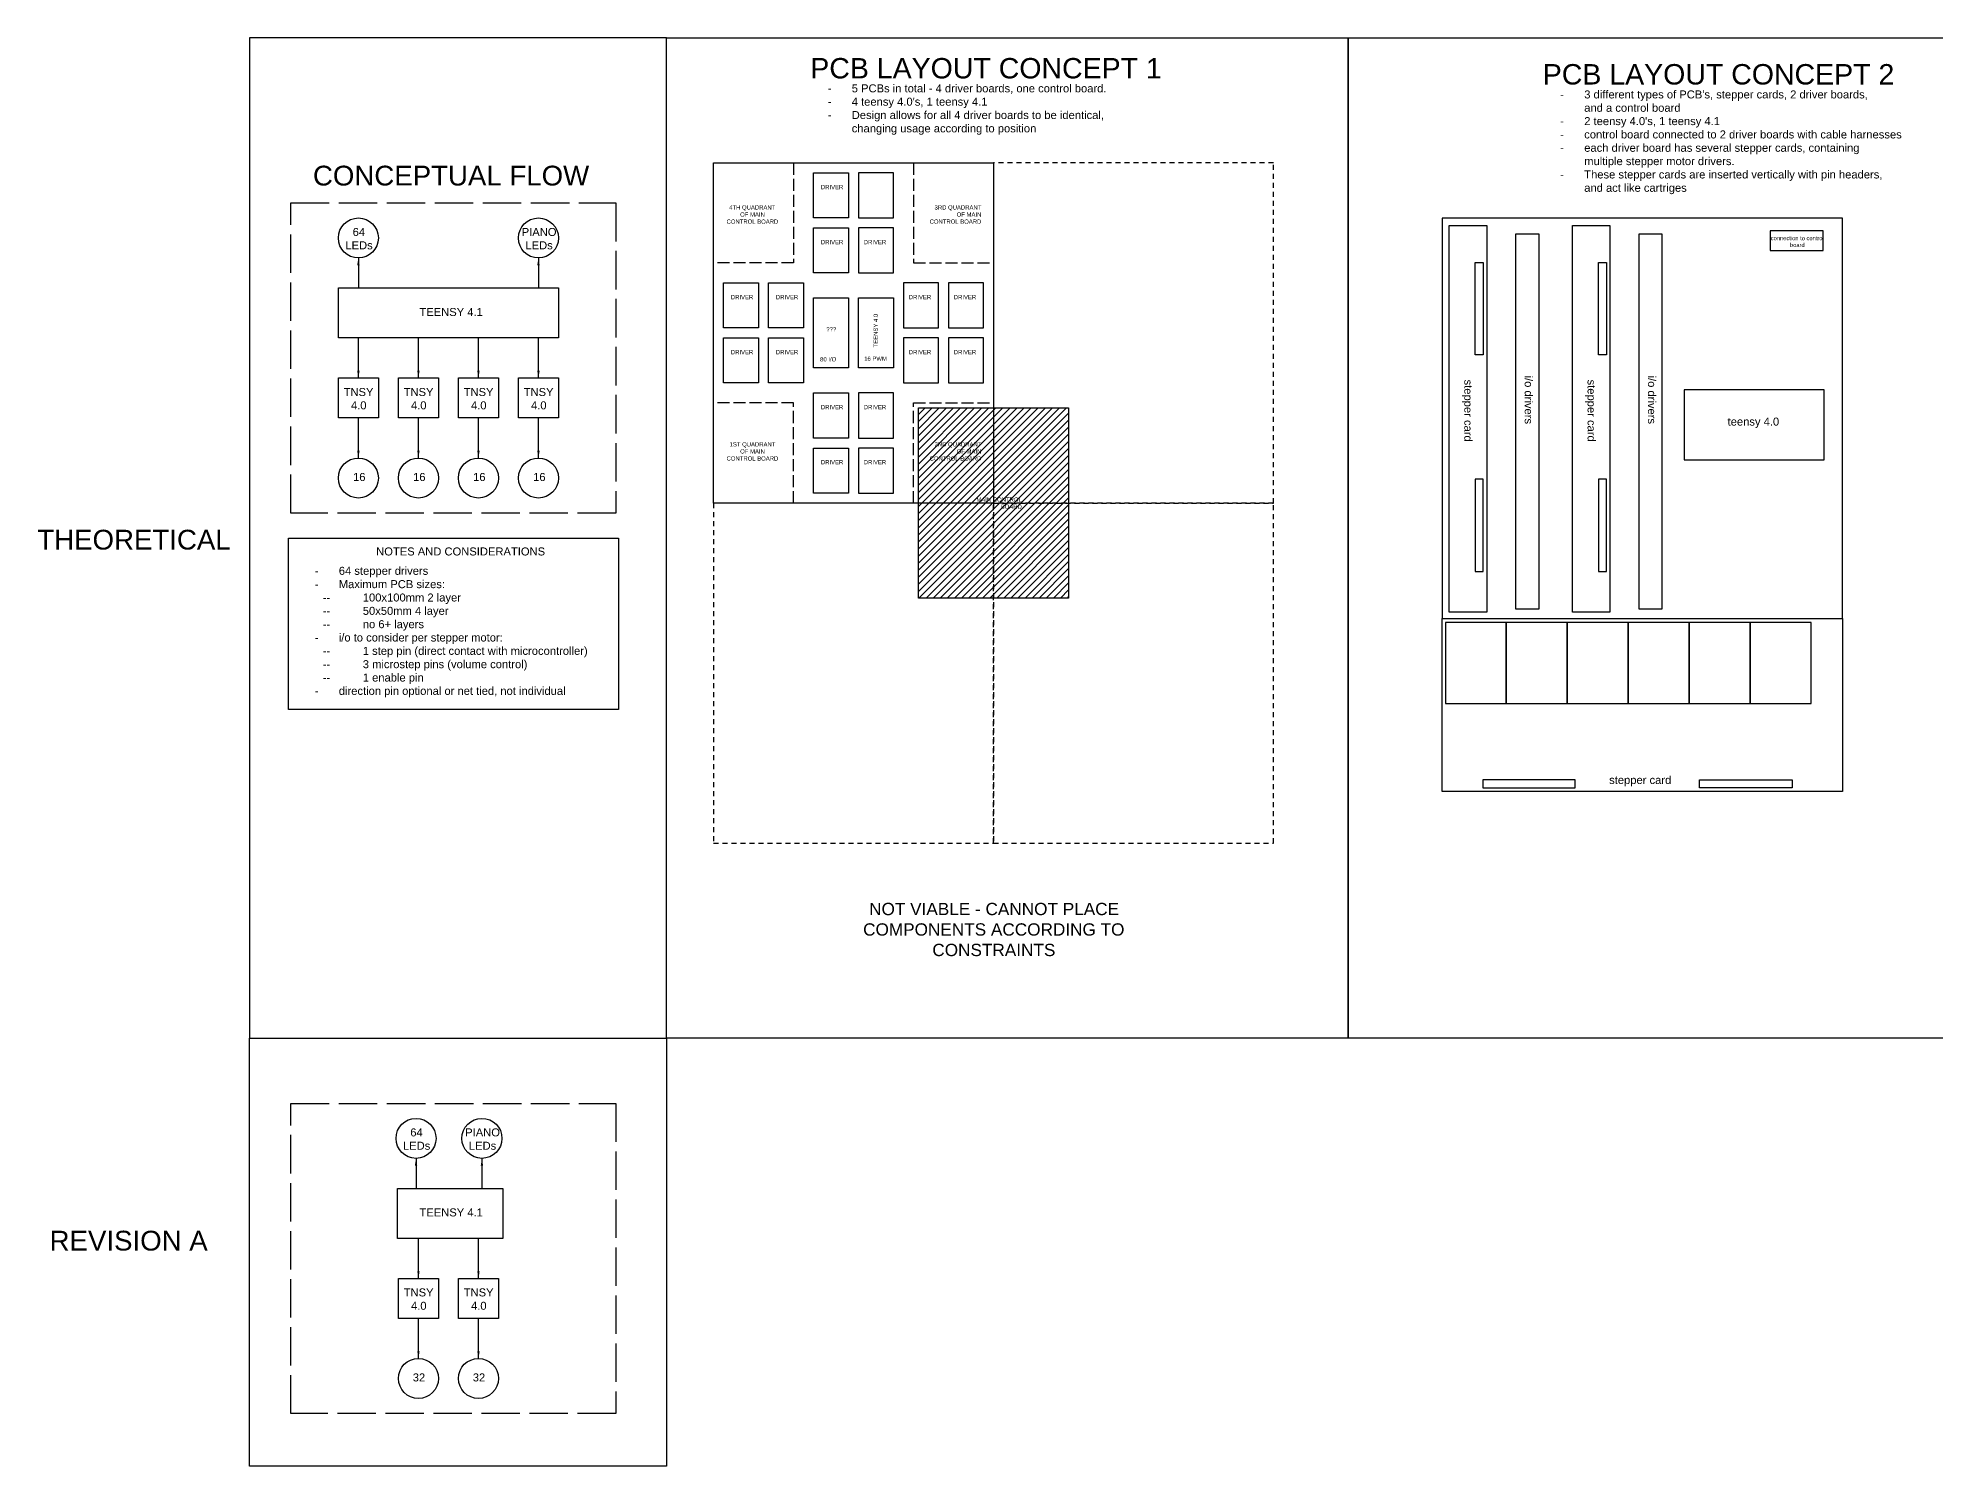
# Model space of a CAD drawing. Header units: inches. Extents: x -5 to 79.3, y -10.7 to 25.
# Drawn here: x -5.01 to 42.41, y -10.7 to 25 of the extents above; entities that cross this region are included whole.
import ezdxf

# ---------------------------------------------------------------- set-up
doc = ezdxf.new("R2010")
doc.units = ezdxf.units.IN
doc.header["$MEASUREMENT"] = 0
doc.linetypes.add('ACAD_ISO02W100', pattern=[15, 12, -3])
doc.linetypes.add('HIDDEN2', pattern=[0.1875, 0.125, -0.0625])
doc.styles.get("Standard").update_dxf_attribs({"font": 'arial.ttf'})
doc.dimstyles.get("Standard").update_dxf_attribs({"dimtxt": 0.18, "dimasz": 0.18, "dimexe": 0.18, "dimexo": 0.0625, "dimgap": 0.09, "dimtad": 0, "dimtih": 1, "dimtoh": 1, "dimdec": 4, "dimzin": 0, "dimdsep": 46, "dimtxsty": 'Standard', "dimcen": 0.09, "dimadec": 0, "dimazin": 0, "dimtfac": 1, "dimtdec": 4, "dimtofl": 0, "dimtmove": 0, "dimatfit": 3, "dimfxl": 1, "dimtolj": 1, "dimtzin": 0, "dimarcsym": 0})

msp = doc.modelspace()

# ---------------------------------------------------------------- hatches: boundary and pattern name
at = {"transparency": 33554470}
h = msp.add_hatch(dxfattribs=at)
h.set_pattern_fill('ANSI31', color=256)
h.paths.add_polyline_path([(18.875, 15.75), (17, 15.75), (17, 13.375), (18.875, 13.375)])
h.paths.add_polyline_path([(20.75, 15.75), (18.875, 15.75), (18.875, 13.375), (20.75, 13.375)])
h.paths.add_polyline_path([(18.875, 13.375), (17, 13.375), (17, 11), (18.875, 11)])
h.paths.add_polyline_path([(20.75, 13.375), (18.875, 13.375), (18.875, 11), (20.75, 11)])

# ---------------------------------------------------------------- linework, layer by layer
at = {"linetype": 'ACAD_ISO02W100', "ltscale": 0.025}
for p, q in [((13.875, 21.875), (13.875, 19.375)), ((16.875, 21.875), (16.875, 19.375)), ((13.875, 19.375), (11.875, 19.375)), ((16.875, 19.375), (18.875, 19.375)), ((13.875, 15.875), (11.875, 15.875)), ((13.875, 13.375), (13.875, 15.875)), ((16.875, 13.375), (16.875, 15.875)), ((16.875, 15.875), (18.875, 15.875))]:
    msp.add_line(p, q, dxfattribs=at)
for points in [[(10.7, 25), (0.28, 25), (0.28, 0), (10.7, 0)], [(10.7, 25), (27.74, 25), (27.74, 0), (10.7, 0)], [(27.74, 25), (53.5, 25), (53.5, 0), (27.74, 0)], [(11.875, 21.875), (18.875, 21.875), (18.875, 13.375), (11.875, 13.375)], [(14.375, 21.625), (15.25, 21.625), (15.25, 20.5), (14.375, 20.5)], [(16.375, 21.625), (15.5, 21.625), (15.5, 20.5), (16.375, 20.5)], [(30.09, 10.492), (40.09, 10.492), (40.09, 20.492), (30.09, 20.492)], [(14.375, 20.25), (15.25, 20.25), (15.25, 19.125), (14.375, 19.125)], [(16.375, 20.25), (15.5, 20.25), (15.5, 19.125), (16.375, 19.125)], [(30.26, 20.31), (31.2, 20.31), (31.2, 10.65), (30.26, 10.65)], [(31.93, 20.1), (32.5, 20.1), (32.5, 10.72), (31.93, 10.72)], [(33.34, 20.31), (34.28, 20.31), (34.28, 10.65), (33.34, 10.65)], [(35.01, 20.1), (35.58, 20.1), (35.58, 10.72), (35.01, 10.72)], [(39.61, 20.18), (38.28, 20.18), (38.28, 19.69), (39.61, 19.69)], [(30.91, 19.39), (31.11, 19.39), (31.11, 17.08), (30.91, 17.08)], [(33.99, 19.39), (34.19, 19.39), (34.19, 17.08), (33.99, 17.08)], [(2.5, 18.75), (8, 18.75), (8, 17.5), (2.5, 17.5)], [(12.125, 18.875), (13, 18.875), (13, 17.75), (12.125, 17.75)], [(13.25, 18.875), (14.125, 18.875), (14.125, 17.75), (13.25, 17.75)], [(14.375, 18.5), (15.25, 18.5), (15.25, 16.75), (14.375, 16.75)], [(15.5, 18.5), (16.375, 18.5), (16.375, 16.75), (15.5, 16.75)], [(17.5, 18.875), (16.625, 18.875), (16.625, 17.75), (17.5, 17.75)], [(18.625, 18.875), (17.75, 18.875), (17.75, 17.75), (18.625, 17.75)], [(12.125, 17.5), (13, 17.5), (13, 16.375), (12.125, 16.375)], [(13.25, 17.5), (14.125, 17.5), (14.125, 16.375), (13.25, 16.375)], [(17.5, 17.5), (16.625, 17.5), (16.625, 16.375), (17.5, 16.375)], [(18.625, 17.5), (17.75, 17.5), (17.75, 16.375), (18.625, 16.375)], [(2.5, 16.5), (3.5, 16.5), (3.5, 15.5), (2.5, 15.5)], [(4, 16.5), (5, 16.5), (5, 15.5), (4, 15.5)], [(5.5, 16.5), (6.5, 16.5), (6.5, 15.5), (5.5, 15.5)], [(7, 16.5), (8, 16.5), (8, 15.5), (7, 15.5)], [(14.375, 16.125), (15.25, 16.125), (15.25, 15), (14.375, 15)], [(16.375, 16.125), (15.5, 16.125), (15.5, 15), (16.375, 15)], [(36.136, 16.205), (36.136, 14.455), (39.636, 14.455), (39.636, 16.205)], [(17, 15.75), (20.75, 15.75), (20.75, 11), (17, 11)], [(14.375, 14.75), (15.25, 14.75), (15.25, 13.625), (14.375, 13.625)], [(16.375, 14.75), (15.5, 14.75), (15.5, 13.625), (16.375, 13.625)], [(30.91, 11.66), (31.11, 11.66), (31.11, 13.97), (30.91, 13.97)], [(33.99, 11.66), (34.19, 11.66), (34.19, 13.97), (33.99, 13.97)], [(1.25, 12.5), (9.5, 12.5), (9.5, 8.21), (1.25, 8.21)], [(30.09, 10.492), (40.09, 10.492), (40.09, 6.162), (30.09, 6.162)], [(30.166, 8.36), (31.69, 8.36), (31.69, 10.392), (30.166, 10.392)], [(31.69, 8.36), (33.214, 8.36), (33.214, 10.392), (31.69, 10.392)], [(33.214, 8.36), (34.738, 8.36), (34.738, 10.392), (33.214, 10.392)], [(34.738, 8.36), (36.262, 8.36), (36.262, 10.392), (34.738, 10.392)], [(36.262, 8.36), (37.786, 8.36), (37.786, 10.392), (36.262, 10.392)], [(37.786, 8.36), (39.31, 8.36), (39.31, 10.392), (37.786, 10.392)], [(31.1, 6.452), (31.1, 6.252), (33.41, 6.252), (33.41, 6.452)], [(38.83, 6.452), (38.83, 6.252), (36.52, 6.252), (36.52, 6.452)], [(0.28, 0), (10.7, 0), (10.7, -10.697), (0.28, -10.697)], [(3.979, -3.757), (6.608, -3.757), (6.608, -5.007), (3.979, -5.007)], [(4.001, -6.007), (5.001, -6.007), (5.001, -7.007), (4.001, -7.007)], [(5.501, -6.007), (6.501, -6.007), (6.501, -7.007), (5.501, -7.007)]]:
    msp.add_lwpolyline(points, close=True)
at = {"linetype": 'HIDDEN2'}
for points in [[(25.875, 21.875), (18.875, 21.875), (18.875, 13.375), (25.875, 13.375)], [(18.875, 13.375), (11.875, 13.375), (11.875, 4.875), (18.875, 4.875)], [(25.875, 13.375), (18.875, 13.375), (18.875, 4.875), (25.875, 4.875)]]:
    msp.add_lwpolyline(points, close=True, dxfattribs=at)
at = {"linetype": 'ACAD_ISO02W100', "ltscale": 0.08}
for points in [[(1.312, 20.875), (9.438, 20.875), (9.438, 13.125), (1.312, 13.125)], [(1.313, -1.632), (9.438, -1.632), (9.438, -9.382), (1.313, -9.382)]]:
    msp.add_lwpolyline(points, close=True, dxfattribs=at)
for centre in [(3, 20), (7.5, 20), (3, 14), (4.5, 14), (6, 14), (7.5, 14), (4.44, -2.507), (6.087, -2.507), (4.501, -8.507), (6.001, -8.507)]:
    msp.add_circle(centre, 0.5)

# ---------------------------------------------------------------- texts
for s, width, heights, insert, char_height, attachment_point in [('PCB LAYOUT CONCEPT 1', 9.05825, [0], (14.294, 24.498), 0.5099, 1), ('PCB LAYOUT CONCEPT 2', 9.05825, [0], (32.601, 24.346), 0.5099, 1), ("\\pi-0.6,l0.8,t0.8;-^I5 PCBs in total - 4 driver boards, one control board.\\P-^I4 teensy 4.0's, 1 teensy 4.1\\P-^IDesign allows for all 4 driver boards to be identical, changing usage according to position", 8.25, [0], (14.53, 23.84), 0.2, 1), ("\\pi-0.6,l0.8,t0.8;-^I3 different types of PCB's, stepper cards, 2 driver boards, and a control board\\P-^I2 teensy 4.0's, 1 teensy 4.1\\P-^Icontrol board connected to 2 driver boards with cable harnesses\\P-^Ieach driver board has several stepper cards, containing multiple stepper motor drivers.\\P-^IThese stepper cards are inserted vertically with pin headers, and act like cartriges", 8.25, [0], (32.837, 23.688), 0.2, 1), ('\\pi0.64838;CONCEPTUAL FLOW', 8.15933, [0], (1.216, 21.806), 0.4942, 1), ('DRIVER', 0.75, [0], (14.559, 21.324), 0.1061, 1), ('\\pi0.08573;4TH QUADRANT \\P\\pi0.36056;OF MAIN \\P\\pi0.02094;CONTROL BOARD', 1.31917, [0], (12.181, 20.355), 0.10607, 7), ('3RD QUADRANT OF MAIN CONTROL BOARD', 1.31917, [0.467], (18.569, 20.355), 0.10607, 9), ('\\pi0.10662;64 \\P\\pi-0.07599;LEDs', 0.5, [0], (2.75, 20.25), 0.2, 1), ('\\pi-0.16767;PIANO \\P\\pi-0.07599;LEDs', 0.5, [0], (7.25, 20.25), 0.2, 1), ('DRIVER', 0.75, [0], (14.559, 19.949), 0.1061, 1), ('DRIVER', 0.75, [0], (16.191, 19.949), 0.1061, 3), ('\\pi0.01498;connection to control \\P\\pi0.49617;board', 1.34, [0], (38.283, 20.047), 0.10284, 1), ('DRIVER', 0.75, [0], (12.309, 18.574), 0.1061, 1), ('DRIVER', 0.75, [0], (13.434, 18.574), 0.1061, 1), ('DRIVER', 0.75, [0], (17.316, 18.574), 0.1061, 3), ('DRIVER', 0.75, [0], (18.441, 18.574), 0.1061, 3), ('\\pi0.02565;TEENSY 4.1', 1.57736, [0], (4.5, 18.25), 0.2, 1), ('???', 0.75, [0], (14.943, 17.77), 0.1061, 3), ('DRIVER', 0.75, [0], (12.309, 17.199), 0.1061, 1), ('DRIVER', 0.75, [0], (13.434, 17.199), 0.1061, 1), ('DRIVER', 0.75, [0], (17.316, 17.199), 0.1061, 3), ('DRIVER', 0.75, [0], (18.441, 17.199), 0.1061, 3), ('80 I/O', 0.75, [0], (14.943, 17.02), 0.1061, 3), ('16 PWM', 0.75, [0], (16.209, 17.036), 0.1061, 3), ('\\pi-0.11821;TNSY \\P\\pi0.06426;4.0', 0.5, [0], (2.75, 16.25), 0.2, 1), ('\\pi-0.11821;TNSY \\P\\pi0.06426;4.0', 0.5, [0], (4.25, 16.25), 0.2, 1), ('\\pi-0.11821;TNSY \\P\\pi0.06426;4.0', 0.5, [0], (5.75, 16.25), 0.2, 1), ('\\pi-0.11821;TNSY \\P\\pi0.06426;4.0', 0.5, [0], (7.25, 16.25), 0.2, 1), ('DRIVER', 0.75, [0], (14.559, 15.824), 0.1061, 1), ('DRIVER', 0.75, [0], (16.191, 15.824), 0.1061, 3), ('teensy 4.0', 2.29, [0], (37.22, 15.51), 0.2, 1), ('\\pi0.09695;1ST QUADRANT \\P\\pi0.36056;OF MAIN \\P\\pi0.02094;CONTROL BOARD', 1.31917, [0], (12.181, 14.895), 0.10607, 1), ('2ND QUADRANT OF MAIN CONTROL BOARD', 1.31917, [0], (18.569, 14.895), 0.10607, 3), ('DRIVER', 0.75, [0], (14.559, 14.449), 0.1061, 1), ('DRIVER', 0.75, [0], (16.191, 14.449), 0.1061, 3), ('\\pi0.11623;16', 0.5, [0], (2.75, 14.125), 0.2, 1), ('\\pi0.11623;16', 0.5, [0], (4.25, 14.125), 0.2, 1), ('\\pi0.11623;16', 0.5, [0], (5.75, 14.125), 0.2, 1), ('\\pi0.11623;16', 0.5, [0], (7.25, 14.125), 0.2, 1), ('MAIN CONTROL BOARD', 1.31917, [0], (19.581, 13.514), 0.10607, 3), ('THEORETICAL', 8.15933, [0], (-5.025, 12.706), 0.4942, 1), ('\\pi0.89915;NOTES AND CONSIDERATIONS', 5.98492, [0], (2.545, 12.264), 0.2, 1), ('\\pi-0.6,l0.8,t0.8;-^I64 stepper drivers\\P-^IMaximum PCB sizes:\\P\\pi-1,l1.4,t1.4;--^I100x100mm 2 layer\\P--^I50x50mm 4 layer\\P--^Ino 6+ layers\\P\\pi-0.6,l0.8,t0.8;-^Ii/o to consider per stepper motor:\\P\\pi-1,l1.4,t1.4;--^I1 step pin (direct contact with microcontroller)\\P--^I3 microstep pins (volume control)\\P--^I1 enable pin\\P\\pi-0.6,l0.8,t0.8;-^Idirection pin optional or net tied, not individual', 7.45, [0], (1.71, 11.78), 0.2, 1), ('stepper card', 2.07, [0], (34.26, 6.552), 0.2, 1), ('\\pi0.32155;NOT VIABLE - CANNOT PLACE \\P\\pi0.17154;COMPONENTS ACCORDING TO \\P\\pi1.90139;CONSTRAINTS', 6.83425, [0], (15.443, 3.381), 0.30715, 1), ('\\pi0.10662;64 \\P\\pi-0.07599;LEDs', 0.5, [0], (4.19, -2.257), 0.2, 1), ('\\pi-0.16767;PIANO \\P\\pi-0.07599;LEDs', 0.5, [0], (5.837, -2.257), 0.2, 1), ('\\pi0.02565;TEENSY 4.1', 1.57736, [0], (4.501, -4.257), 0.2, 1), ('\\pi2.13049;REVISION A', 8.15933, [0], (-6.848, -4.816), 0.4942, 1), ('\\pi-0.11821;TNSY \\P\\pi0.06426;4.0', 0.5, [0], (4.251, -6.257), 0.2, 1), ('\\pi-0.11821;TNSY \\P\\pi0.06426;4.0', 0.5, [0], (5.751, -6.257), 0.2, 1), ('\\pi0.10784;32', 0.5, [0], (4.251, -8.382), 0.2, 1), ('\\pi0.10784;32', 0.5, [0], (5.751, -8.382), 0.2, 1)]:
    msp.add_mtext_dynamic_manual_height_columns(s, width=width, gutter_width=1, heights=heights, dxfattribs=dict(insert=insert, char_height=char_height, attachment_point=attachment_point))
for s, width, insert, char_height, attachment_point, rotation in [('TEENSY 4.0', 0.94417, (15.876, 18.106), 0.1061, 3, 90), ('stepper card', 1.9, (30.84, 16.46), 0.2, 1, 270), ('i/o drivers', 1.9, (32.35, 16.56), 0.2, 1, 270), ('stepper card', 1.9, (33.92, 16.46), 0.2, 1, 270), ('i/o drivers', 1.9, (35.43, 16.56), 0.2, 1, 270)]:
    msp.add_mtext_dynamic_manual_height_columns(s, width=width, gutter_width=1, heights=[0], dxfattribs=dict(insert=insert, char_height=char_height, attachment_point=attachment_point, rotation=rotation))

# ---------------------------------------------------------------- leaders
for points in [[(3, 19.5), (3, 18.75)], [(7.5, 19.5), (7.5, 18.75)], [(3, 16.5), (3, 17.5)], [(4.5, 16.5), (4.5, 17.5)], [(6, 16.5), (6, 17.5)], [(7.5, 16.5), (7.5, 17.5)], [(3, 14.5), (3, 15.5)], [(4.5, 14.5), (4.5, 15.5)], [(6, 14.5), (6, 15.5)], [(7.5, 14.5), (7.5, 15.5)], [(4.44, -3.007), (4.44, -3.757)], [(6.087, -3.007), (6.087, -3.757)], [(4.501, -6.007), (4.501, -5.007)], [(6.001, -6.007), (6.001, -5.007)], [(4.501, -8.007), (4.501, -7.007)], [(6.001, -8.007), (6.001, -7.007)]]:
    msp.add_leader(points, dimstyle='Standard', override={"dimgap": 0.09, "dimtad": 0})

doc.saveas('drawing.dxf')
